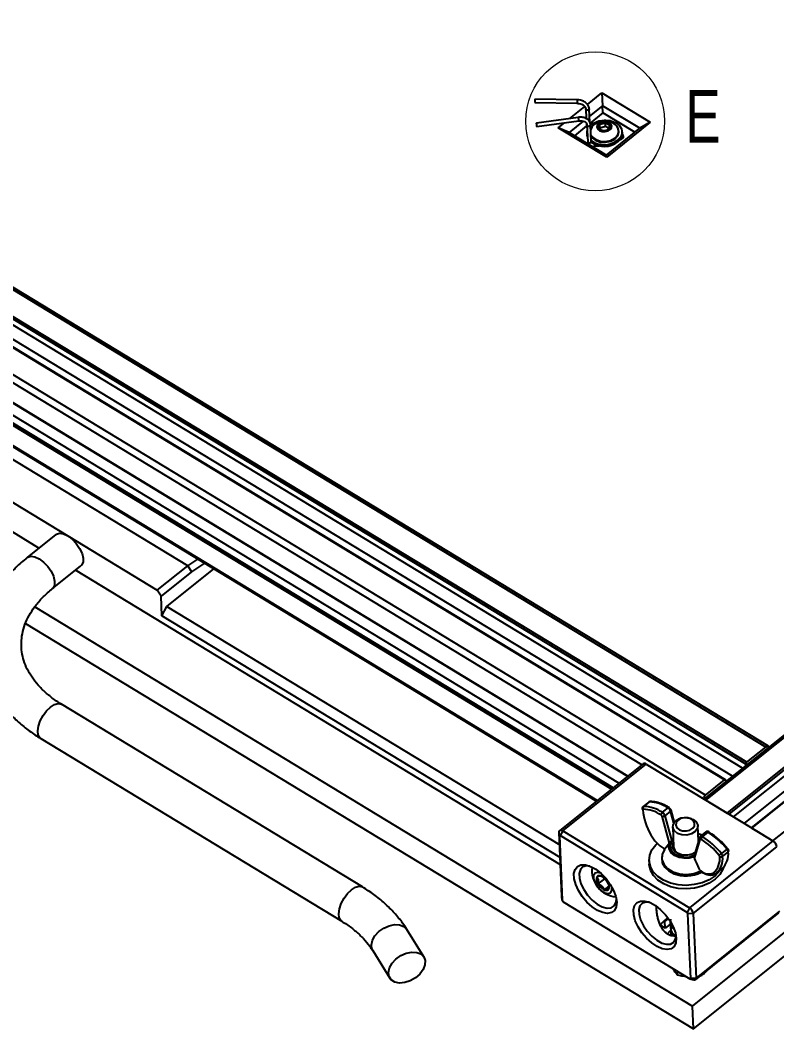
# Model space of a CAD drawing. Header units: millimetres. Extents: x -206 to 279, y 0 to 384.
# Drawn here: x -160.9 to -110.6, y 220 to 287.1 of the extents above; entities that cross this region are included whole.
import ezdxf

# ---------------------------------------------------------------- set-up
doc = ezdxf.new("R2010")
doc.units = ezdxf.units.MM
doc.styles.add('SLDTEXTSTYLE0', font='TXT', dxfattribs={"width": 0.75})

msp = doc.modelspace()

# ---------------------------------------------------------------- linework, layer by layer
at = {"color": 7, "linetype": 'Continuous', "lineweight": 25}
for p, q in [((-111.2862, 238.7596), (-190.833, 287.0681)), ((-111.1031, 238.8064), (-190.6499, 287.1149)), ((-112.6194, 237.6184), (-192.1663, 285.927)), ((-112.5557, 237.7434), (-192.1025, 286.0519)), ((-112.8326, 237.3536), (-192.149, 285.5222)), ((-114.0255, 236.5667), (-193.5724, 284.8752)), ((-113.9706, 236.5807), (-193.5174, 284.8892)), ((-113.505, 236.8153), (-192.122, 284.5591)), ((-115.295, 235.5504), (-194.8418, 283.8589)), ((-123.8252, 281.8174), (-126.641, 281.8664)), ((-123.1447, 281.5118), (-122.1902, 282.2759)), ((-122.1902, 282.2759), (-118.9686, 280.3195)), ((-122.1902, 282.2759), (-122.1373, 281.4257)), ((-126.6451, 281.6332), (-123.8292, 281.5841)), ((-124.3175, 280.5729), (-123.3286, 281.3646)), ((-123.8292, 281.5841), (-123.8291, 281.5842)), ((-123.2582, 281.2081), (-123.2308, 280.564)), ((-123.2579, 281.2045), (-123.2582, 281.2081)), ((-122.9864, 280.3106), (-123.0251, 281.218)), ((-122.1373, 281.4257), (-123.0044, 280.7316)), ((-119.6592, 279.9207), (-122.1373, 281.4257)), ((-122.117, 280.9495), (-122.1373, 281.4257)), ((-123.7539, 280.6498), (-126.537, 280.2701)), ((-122.117, 280.9495), (-122.9658, 280.2701)), ((-119.9887, 279.657), (-122.117, 280.9495)), ((-126.5055, 280.0389), (-123.7224, 280.4186)), ((-125.0854, 279.9582), (-124.6721, 280.289)), ((-121.8638, 278.0018), (-125.0854, 279.9582)), ((-124.3644, 279.6428), (-125.0854, 279.9582)), ((-123.4216, 280.3976), (-124.3644, 279.6428)), ((-123.207, 280.077), (-124.0147, 279.4304)), ((-123.7226, 280.4186), (-123.7224, 280.4186)), ((-123.2176, 280.2535), (-123.2107, 280.0928)), ((-123.1769, 280.1428), (-123.1294, 279.0275)), ((-123.1769, 280.1428), (-123.1767, 280.1405)), ((-122.8963, 279.0374), (-122.9437, 280.1527)), ((-122.856, 279.9915), (-122.9308, 279.8485)), ((-122.3136, 279.9286), (-122.3253, 280.2036)), ((-121.9564, 280.0364), (-122.3136, 279.9286)), ((-121.9564, 280.0364), (-121.9681, 280.3114)), ((-121.713, 279.9077), (-121.9564, 280.0364)), ((-121.8863, 278.1379), (-119.6592, 279.9207)), ((-118.9686, 280.3195), (-121.8638, 278.0018)), ((-118.9686, 280.3195), (-119.6592, 279.9207)), ((-191.0543, 279.6685), (-120.4833, 236.811)), ((-124.3644, 279.6428), (-121.8863, 278.1379)), ((-123.1718, 279.6012), (-123.1673, 279.4941)), ((-121.0571, 279.6912), (-121.0596, 279.7501)), ((-120.8783, 279.3454), (-120.88, 279.3289)), ((-120.8783, 279.3454), (-120.8785, 279.3486)), ((-120.8706, 279.2433), (-120.8722, 279.2827)), ((-120.8361, 279.5933), (-120.8406, 279.7004)), ((-121.0594, 236.3498), (-191.0189, 278.8359)), ((-122.6581, 278.7237), (-122.3748, 278.7623)), ((-121.8863, 278.1379), (-121.8638, 278.0018)), ((-190.9299, 276.6869), (-122.5475, 235.1585)), ((-159.6249, 251.9946), (-194.9411, 273.442)), ((-74.3025, 268.1983), (-115.3983, 235.2997)), ((-113.4333, 234.1063), (-74.1886, 265.523)), ((-112.7188, 233.6724), (-74.1473, 264.5502)), ((-74.1207, 263.9261), (-112.2603, 233.394)), ((-149.7286, 250.8207), (-161.6235, 258.0444)), ((-163.6584, 256.4154), (-157.711, 252.8035)), ((-158.5037, 252.8921), (-160.4045, 251.3705)), ((-157.711, 252.8035), (-151.7635, 249.1917)), ((-149.7286, 250.8207), (-149.0557, 251.2568)), ((-148.6111, 250.9868), (-149.4861, 250.4198)), ((-158.7379, 249.2887), (-156.8372, 250.8104)), ((-124.9369, 230.9287), (-157.1986, 250.5211)), ((-151.7635, 249.1917), (-149.7286, 250.8207)), ((-149.4861, 250.4198), (-151.5056, 248.8031)), ((-151.131, 248.1183), (-148.0064, 250.6196)), ((-149.7286, 250.8207), (-149.4861, 250.4198)), ((-151.5056, 248.8031), (-151.7635, 249.1917)), ((-151.4499, 247.4937), (-151.5056, 248.8031)), ((-159.9009, 248.0862), (-116.1622, 221.5238)), ((-151.4499, 247.4937), (-151.131, 248.1183)), ((-151.131, 248.1183), (-124.9929, 232.2447)), ((-160.5156, 246.9868), (-116.0978, 220.0121)), ((-124.9572, 231.4048), (-151.4499, 247.4937)), ((-138.1066, 229.4482), (-158.1261, 241.6059)), ((-159.5103, 239.3266), (-139.4908, 227.1689)), ((-116.1622, 221.5238), (-93.7863, 239.4365)), ((-112.5557, 237.7434), (-111.2862, 238.7596)), ((-119.433, 237.6517), (-124.9896, 233.2035)), ((-124.7914, 233.1813), (-119.2348, 237.6296)), ((-119.2348, 237.6296), (-113.7706, 234.3112)), ((-116.0978, 220.0121), (-93.722, 237.9247)), ((-112.6156, 237.5273), (-112.6194, 237.6184)), ((-115.295, 235.5504), (-114.0255, 236.5667)), ((-113.9557, 236.5487), (-113.9518, 236.4576)), ((-119.075, 235.0908), (-119.4462, 234.7936)), ((-119.0324, 235.1056), (-119.4036, 234.8084)), ((-115.2699, 235.2217), (-113.8574, 234.3638)), ((-117.7962, 234.713), (-118.1674, 234.4159)), ((-117.6248, 234.4895), (-117.9959, 234.1924)), ((-117.9959, 234.1924), (-117.5313, 232.5023)), ((-117.365, 233.7445), (-117.5895, 234.5612)), ((-117.5886, 234.5573), (-117.5895, 234.5612)), ((-113.7706, 234.3112), (-112.3085, 233.4233)), ((-117.6951, 232.3622), (-118.1874, 234.153)), ((-116.7944, 234.0451), (-116.8356, 234.0372)), ((-116.4899, 234.0519), (-116.5316, 234.0563)), ((-125.0102, 232.8472), (-125.0291, 233.0938)), ((-124.8467, 228.8085), (-125.0291, 233.0938)), ((-125.0102, 232.8472), (-124.8279, 228.5619)), ((-124.7914, 233.1813), (-124.9508, 232.8691)), ((-116.5253, 227.7523), (-124.9508, 232.8691)), ((-124.7914, 233.1813), (-116.3659, 228.0645)), ((-117.4711, 233.4396), (-117.4143, 232.1051)), ((-115.7631, 232.5023), (-115.806, 233.5105)), ((-115.2712, 233.1114), (-115.6424, 232.8143)), ((-115.1336, 233.096), (-115.5048, 232.7989)), ((-112.3085, 233.4233), (-110.8093, 232.5128)), ((-112.2218, 233.3706), (-110.8093, 232.5128)), ((-117.4345, 232.5798), (-117.5313, 232.5023)), ((-110.8093, 232.5128), (-116.3659, 228.0645)), ((-115.6985, 232.7291), (-116.0403, 231.5281)), ((-116.0197, 231.3447), (-115.6578, 232.6168)), ((-115.7732, 232.7399), (-115.7089, 232.6926)), ((-115.6289, 232.8225), (-115.6424, 232.8143)), ((-118.0707, 232.0012), (-118.001, 231.9588)), ((-118.0513, 231.9577), (-118.05, 231.9567)), ((-118.05, 231.9567), (-118.0173, 231.9369)), ((-118.0137, 231.9418), (-118.001, 231.9588)), ((-116.1079, 227.676), (-110.5514, 232.1242)), ((-113.8661, 231.9681), (-114.2373, 231.671)), ((-113.7844, 231.785), (-114.1556, 231.4878)), ((-119.044, 231.1999), (-119.0338, 230.9618)), ((-118.199, 231.4673), (-118.2056, 231.3846)), ((-117.4555, 230.363), (-117.4217, 230.3483)), ((-115.5926, 230.4962), (-115.6623, 230.5385)), ((-115.6623, 230.5385), (-115.6362, 230.4979)), ((-115.6161, 230.4786), (-115.5719, 230.4518)), ((-115.5926, 230.4261), (-115.5601, 230.4437)), ((-114.554, 230.381), (-114.1828, 230.6781)), ((-122.0203, 230.0012), (-122.449, 229.658)), ((-121.7073, 229.5343), (-122.0424, 229.2661)), ((-122.0277, 230.0411), (-122.0203, 230.0012)), ((-122.0203, 230.0012), (-121.8372, 229.8247)), ((-124.8279, 228.5619), (-124.8467, 228.8085)), ((-124.8462, 228.8002), (-124.8467, 228.8085)), ((-124.8462, 228.8002), (-124.8278, 228.5599)), ((-124.7634, 228.4648), (-116.3379, 223.348)), ((-116.3659, 228.0645), (-116.5253, 227.7523)), ((-116.1079, 227.676), (-116.4608, 227.6551)), ((-116.2785, 223.3699), (-116.4608, 227.6551)), ((-116.1079, 227.676), (-115.9256, 223.3907)), ((-115.9651, 223.281), (-110.4085, 227.7292)), ((-110.369, 227.839), (-115.9256, 223.3907)), ((-117.9753, 226.7009), (-118.3004, 226.8983)), ((-117.9956, 227.1771), (-118.0393, 227.2036)), ((-117.9995, 227.239), (-117.9956, 227.1771)), ((-117.765, 227.3616), (-117.9956, 227.1771)), ((-117.9753, 226.7009), (-117.9956, 227.1771)), ((-117.5578, 227.0352), (-117.9753, 226.7009)), ((-134.0247, 224.7932), (-135.1635, 226.6244)), ((-137.428, 225.2161), (-136.2892, 223.385)), ((-117.1819, 223.8606), (-117.1708, 223.5992)), ((-115.6429, 223.5389), (-115.6417, 223.511)), ((-115.1814, 223.8853), (-115.0873, 223.9837)), ((-116.3193, 223.3394), (-116.0888, 223.2688)), ((-115.9256, 223.3907), (-116.2785, 223.3699)), ((-116.0978, 220.0121), (-116.1622, 221.5238))]:
    msp.add_line(p, q, dxfattribs=at)
at = {"color": 8, "linetype": 'Continuous', "lineweight": 25}
for p, q in [((-119.528, 237.5757), (-191.114, 281.0496)), ((-120.467, 236.824), (-191.0553, 279.6921)), ((-121.438, 236.0467), (-190.9956, 278.2888)), ((-121.5542, 235.9536), (-190.9885, 278.1208)), ((-122.4932, 235.2019), (-190.9307, 276.7638)), ((-115.2699, 235.2217), (-74.2951, 268.0234)), ((-113.8574, 234.3638), (-74.2132, 266.1003)), ((-113.7306, 234.2868), (-74.2059, 265.9277)), ((-112.2218, 233.3706), (-74.1185, 263.8736)), ((-110.8093, 232.5128), (-77.8656, 258.8853)), ((-117.4043, 233.6877), (-117.6248, 234.4895)), ((-115.7211, 232.6498), (-115.7712, 232.6929))]:
    msp.add_line(p, q, dxfattribs=at)
at = {"color": 8, "linetype": 'Continuous', "lineweight": 25, "flags": 128}
for points in [[(-123.0251, 281.218), (-123.0252, 281.211), (-123.0365, 281.1799), (-123.0639, 281.1539), (-123.1031, 281.1369), (-123.1481, 281.1314), (-123.1922, 281.1384), (-123.2286, 281.1568), (-123.2517, 281.1837), (-123.2579, 281.2045)], [(-123.7224, 280.4186), (-123.7223, 280.4186), (-123.7194, 280.4283), (-123.7193, 280.4541)], [(-123.1767, 280.1405), (-123.1754, 280.1321), (-123.1594, 280.1026), (-123.1283, 280.08), (-123.0869, 280.0677), (-123.0414, 280.0677)], [(-123.1294, 279.0275), (-123.1279, 279.0168), (-123.1119, 278.9873), (-123.0809, 278.9647), (-123.0394, 278.9524), (-122.994, 278.9523)], [(-122.6581, 278.7237), (-122.6581, 278.7237), (-122.6551, 278.7333), (-122.655, 278.7591)], [(-160.4047, 251.3703), (-160.3714, 251.394), (-160.1631, 251.4555), (-159.9021, 251.417), (-159.6117, 251.2819)], [(-159.6117, 251.2819), (-159.3178, 251.0622), (-159.0463, 250.7773), (-158.8215, 250.4527), (-158.6633, 250.1172), (-158.5858, 249.8005), (-158.5958, 249.5309), (-158.6925, 249.3322), (-158.7363, 249.29)], [(-158.8587, 241.4185), (-158.5943, 241.5864), (-158.3498, 241.6548), (-158.147, 241.6175), (-158.1261, 241.6059)], [(-159.5103, 239.3266), (-159.5694, 239.3725), (-159.6776, 239.5591), (-159.7095, 239.8263), (-159.6622, 240.1503), (-159.5399, 240.5024), (-159.3535, 240.8513), (-159.1195, 241.166), (-158.8587, 241.4185)], [(-116.0449, 231.4584), (-116.3736, 231.371), (-116.7216, 231.3559), (-117.0567, 231.4147), (-117.3481, 231.5418), (-117.5686, 231.7256), (-117.6981, 231.949), (-117.7273, 232.1046)], [(-138.8392, 229.2608), (-138.5749, 229.4287), (-138.3304, 229.4971), (-138.1275, 229.4598), (-138.1068, 229.4483)], [(-139.492, 227.1696), (-139.5499, 227.2148), (-139.6582, 227.4014), (-139.6901, 227.6685), (-139.6428, 227.9926), (-139.5205, 228.3447), (-139.334, 228.6936), (-139.1, 229.0083), (-138.8392, 229.2608)], [(-137.428, 225.2161), (-137.4806, 225.3235), (-137.5199, 225.5978), (-137.4505, 225.9007), (-137.2784, 226.2054), (-137.0191, 226.4847), (-136.6954, 226.7139), (-136.3363, 226.8725)], [(-136.3363, 226.8725), (-135.9735, 226.9465), (-135.6394, 226.9294), (-135.3636, 226.8226), (-135.1707, 226.6356), (-135.1635, 226.6244)]]:
    msp.add_lwpolyline(points, dxfattribs=at)
at = {"color": 7, "linetype": 'Continuous', "lineweight": 25, "flags": 128}
for points in [[(-126.5024, 280.0743), (-126.5052, 280.1123), (-126.5104, 280.1567), (-126.5173, 280.2008), (-126.5248, 280.2378), (-126.5317, 280.2621), (-126.5371, 280.2701), (-126.54, 280.2604), (-126.5401, 280.2346), (-126.5373, 280.1966), (-126.5321, 280.1522), (-126.5252, 280.1082), (-126.5177, 280.0712), (-126.5108, 280.0468), (-126.5054, 280.0389), (-126.5025, 280.0486), (-126.5024, 280.0743)], [(-122.9422, 280.1173), (-122.7334, 280.2731), (-122.398, 280.4111), (-122.0202, 280.4667), (-121.6408, 280.4339), (-121.301, 280.3162), (-121.0377, 280.1264), (-120.8793, 279.8851), (-120.843, 279.6184), (-120.9328, 279.3553), (-121.1389, 279.1241), (-121.1389, 279.1241)], [(-122.5958, 279.1746), (-122.2866, 279.0682), (-121.9398, 279.0484), (-121.6024, 279.1179), (-121.3198, 279.2674), (-121.1302, 279.4766), (-121.0594, 279.7173), (-121.1167, 279.9569), (-121.1885, 280.0624)], [(-122.3319, 279.762), (-122.1581, 279.7039), (-121.9637, 279.6976), (-121.7783, 279.7439), (-121.6301, 279.8359), (-121.5418, 279.9595), (-121.5267, 280.0959), (-121.5871, 280.2243), (-121.7139, 280.3253), (-121.8878, 280.3833), (-122.0822, 280.3897), (-122.2676, 280.3434), (-122.4157, 280.2514), (-122.5041, 280.1278), (-122.5192, 279.9914), (-122.4587, 279.8629), (-122.3319, 279.762)], [(-123.1432, 279.3522), (-123.1626, 279.4414), (-123.1673, 279.4941)], [(-123.1478, 279.4593), (-123.1671, 279.5485), (-123.1599, 279.7447)], [(-122.9157, 279.4931), (-122.8258, 279.3534), (-122.5958, 279.1746)], [(-122.9132, 279.4342), (-122.8233, 279.2944), (-122.5933, 279.1157)], [(-122.5933, 279.1157), (-122.2841, 279.0093), (-121.9373, 278.9895), (-121.5998, 279.059), (-121.3173, 279.2084), (-121.1277, 279.4176), (-121.0569, 279.6583), (-121.0571, 279.6912)], [(-120.9658, 279.1914), (-120.8856, 279.2091), (-120.8076, 279.2517), (-120.7578, 279.3115), (-120.7439, 279.3793), (-120.768, 279.4449), (-120.8264, 279.4983), (-120.8391, 279.5055)], [(-120.878, 279.212), (-120.8772, 279.2136), (-120.8706, 279.2433)], [(-158.5037, 252.8921), (-158.4707, 252.9156), (-158.2623, 252.9772), (-158.0013, 252.9387), (-157.711, 252.8035)], [(-157.711, 252.8035), (-157.417, 252.5838), (-157.1455, 252.299), (-156.9207, 251.9743), (-156.7625, 251.6388), (-156.685, 251.3221), (-156.695, 251.0525), (-156.7917, 250.8538), (-156.8372, 250.8104)], [(-111.2862, 238.7596), (-111.2426, 238.7898), (-111.2002, 238.8097), (-111.1608, 238.8185), (-111.1258, 238.8159), (-111.0965, 238.802), (-111.0742, 238.7773), (-111.0681, 238.7661)], [(-114.0255, 236.5667), (-114.0124, 236.5757), (-113.9997, 236.5817), (-113.9879, 236.5843), (-113.9774, 236.5836), (-113.9686, 236.5794), (-113.9619, 236.572), (-113.9576, 236.5616), (-113.9557, 236.5487)], [(-119.075, 235.0908), (-119.0753, 235.0905), (-119.0773, 235.0888)], [(-119.452, 234.7883), (-119.4465, 234.7933), (-119.4462, 234.7936)], [(-116.4899, 234.0519), (-116.4144, 234.0414), (-116.1245, 233.945), (-115.9128, 233.777), (-115.8116, 233.563), (-115.8363, 233.3356), (-115.9831, 233.1295), (-116.2297, 232.976), (-116.5386, 232.8984), (-116.8626, 232.9087), (-117.1526, 233.0052), (-117.3643, 233.1732), (-117.4655, 233.3871), (-117.4408, 233.6145), (-117.4408, 233.6145)], [(-117.2543, 233.7239), (-117.2731, 233.5511), (-117.1962, 233.3885), (-117.0353, 233.2608), (-116.8149, 233.1875), (-116.5687, 233.1797), (-116.3339, 233.2386), (-116.1465, 233.3553), (-116.0349, 233.5119), (-116.0161, 233.6847), (-116.0931, 233.8473), (-116.2539, 233.975), (-116.4743, 234.0483), (-116.7206, 234.0561), (-116.9553, 233.9972), (-117.1427, 233.8805), (-117.2543, 233.7239)], [(-125.0291, 233.0938), (-125.0263, 233.1373), (-125.0141, 233.1734), (-124.9929, 233.2007), (-124.9637, 233.218), (-124.9274, 233.2248), (-124.8855, 233.2208), (-124.8395, 233.2061), (-124.7914, 233.1813)], [(-124.9508, 232.8691), (-124.9629, 232.8753), (-124.9743, 232.8789), (-124.9848, 232.8799), (-124.9939, 232.8782), (-125.0012, 232.8739), (-125.0065, 232.8671), (-125.0095, 232.8581), (-125.0102, 232.8472)], [(-115.7837, 232.9883), (-115.7174, 232.9742), (-115.51, 232.9202)], [(-115.2712, 233.1114), (-115.257, 233.12), (-115.2563, 233.1203)], [(-114.3069, 230.5788), (-114.354, 230.5144), (-114.6631, 230.1975), (-115.0602, 229.9324), (-115.5268, 229.7315), (-116.0411, 229.6043), (-116.579, 229.5566), (-117.1153, 229.5908), (-117.6251, 229.7052), (-118.0844, 229.8944), (-118.4718, 230.1497), (-118.7691, 230.459), (-118.9625, 230.8079), (-119.043, 231.1802), (-119.0067, 231.5583), (-118.8553, 231.9246), (-118.596, 232.2621), (-118.5043, 232.3503)], [(-117.7273, 232.1046), (-117.7245, 232.1914), (-117.6454, 232.4304)], [(-117.5488, 232.4905), (-117.6453, 232.2586), (-117.6332, 232.0194), (-117.5137, 231.7975), (-117.2989, 231.6156), (-117.011, 231.4923), (-116.6794, 231.4402), (-116.338, 231.4646), (-116.0217, 231.5631)], [(-115.9819, 231.7332), (-116.1771, 231.6353), (-116.4944, 231.5635), (-116.8238, 231.5761), (-117.1208, 231.6713), (-117.3452, 231.8363), (-117.4668, 232.0488), (-117.4692, 232.2802), (-117.4265, 232.3902)], [(-115.7012, 232.7159), (-115.7003, 232.7215), (-115.6985, 232.7291)], [(-115.6578, 232.6168), (-115.6544, 232.6246), (-115.6493, 232.6308), (-115.6427, 232.635), (-115.6347, 232.6372), (-115.6255, 232.6373), (-115.6153, 232.6353), (-115.6045, 232.6313), (-115.5933, 232.6254)], [(-118.0137, 231.9418), (-118.1724, 231.6195), (-118.1925, 231.2818), (-118.0723, 230.9574), (-117.8221, 230.6742), (-117.4633, 230.4563), (-117.0266, 230.3224), (-116.5493, 230.2839), (-116.0722, 230.3441), (-115.6362, 230.4979)], [(-116.3846, 231.5783), (-116.2224, 231.6223), (-115.9762, 231.7533)], [(-121.2019, 228.4471), (-121.2322, 228.1339), (-121.3501, 227.8947), (-121.5482, 227.7446), (-121.8141, 227.693), (-122.1311, 227.7432), (-122.4792, 227.892), (-122.8366, 228.13), (-123.1808, 228.4423), (-123.4902, 228.8093), (-123.7454, 229.2079), (-123.9302, 229.6131), (-124.0332, 229.9994), (-124.0478, 230.3426), (-123.9731, 230.621), (-123.8138, 230.8172), (-123.58, 230.9188), (-123.2862, 230.9195), (-122.9511, 230.8193), (-122.5955, 230.6243), (-122.2419, 230.347), (-121.9125, 230.0046), (-121.628, 229.6188), (-121.4062, 229.2137), (-121.2612, 228.8148), (-121.2019, 228.4471)], [(-122.9922, 230.8363), (-123.2157, 230.8526), (-123.4529, 230.7811), (-123.6164, 230.6106), (-123.6942, 230.3537), (-123.6804, 230.0296), (-123.5761, 229.6621), (-123.389, 229.2787), (-123.1329, 228.9077), (-122.827, 228.5766), (-122.4938, 228.31), (-122.1581, 228.1277), (-121.8448, 228.0431), (-121.5771, 228.0627), (-121.3748, 228.1848), (-121.253, 228.4005), (-121.22, 228.6225)], [(-114.0901, 230.7636), (-114.1373, 230.6303), (-114.3439, 230.2764), (-114.6529, 229.9594), (-115.0501, 229.6943), (-115.5167, 229.4935), (-116.0309, 229.3662), (-116.5688, 229.3186), (-117.1052, 229.3527), (-117.615, 229.4671), (-118.0743, 229.6563), (-118.4617, 229.9116), (-118.759, 230.2209), (-118.9524, 230.5698), (-119.0328, 230.9421), (-119.0338, 230.9618)], [(-118.2056, 231.3846), (-118.2062, 231.3767), (-118.1667, 231.0624), (-118.0072, 230.7698), (-117.7395, 230.5207), (-117.3835, 230.3335), (-116.9655, 230.2221), (-116.5166, 230.1948), (-116.07, 230.2535), (-115.6589, 230.3941), (-115.5601, 230.4437)], [(-122.2656, 230.3683), (-122.4697, 230.4176), (-122.6409, 230.3685), (-122.7337, 230.2197), (-122.734, 229.9939)], [(-122.2091, 230.1612), (-122.2634, 230.1827), (-122.3153, 230.1962), (-122.364, 230.2014), (-122.4086, 230.1983), (-122.4484, 230.1869), (-122.4827, 230.1674), (-122.5108, 230.1401), (-122.5324, 230.1055)], [(-122.734, 229.9939), (-122.6417, 229.7253), (-122.4708, 229.455), (-122.2474, 229.2241), (-122.0054, 229.0677), (-121.7818, 229.0096), (-121.6106, 229.0587), (-121.5177, 229.2075), (-121.5175, 229.4334), (-121.5176, 229.4338)], [(-122.0424, 229.2661), (-121.9881, 229.2446), (-121.9362, 229.2311), (-121.8875, 229.2259), (-121.8428, 229.229), (-121.8031, 229.2404), (-121.7688, 229.2599), (-121.7407, 229.2872), (-121.7191, 229.3217)], [(-117.237, 226.0392), (-117.2673, 225.726), (-117.3852, 225.4868), (-117.5833, 225.3367), (-117.8492, 225.2851), (-118.1662, 225.3353), (-118.5143, 225.4841), (-118.8717, 225.7221), (-119.2159, 226.0344), (-119.5253, 226.4014), (-119.7804, 226.8), (-119.9653, 227.2052), (-120.0682, 227.5915), (-120.0828, 227.9347), (-120.0082, 228.2131), (-119.8489, 228.4093), (-119.615, 228.5109), (-119.3213, 228.5116), (-118.9861, 228.4114), (-118.6305, 228.2164), (-118.277, 227.9391), (-117.9476, 227.5967), (-117.663, 227.2109), (-117.4413, 226.8058), (-117.2962, 226.4069), (-117.237, 226.0392)], [(-119.0272, 228.4284), (-119.2508, 228.4447), (-119.488, 228.3732), (-119.6515, 228.2027), (-119.7293, 227.9458), (-119.7155, 227.6217), (-119.6111, 227.2542), (-119.424, 226.8708), (-119.168, 226.4998), (-118.862, 226.1687), (-118.5289, 225.9021), (-118.1932, 225.7198), (-117.8798, 225.6352), (-117.6121, 225.6548), (-117.4099, 225.7769), (-117.2881, 225.9926), (-117.2557, 226.1936)], [(-117.8218, 226.3331), (-117.6524, 226.5347), (-117.5734, 226.6053)], [(-135.1975, 225.0414), (-134.8348, 225.1154), (-134.5007, 225.0982), (-134.2249, 224.9914), (-134.0319, 224.8044), (-133.9389, 224.5539), (-133.9541, 224.262), (-134.0762, 223.9548), (-134.2944, 223.6595), (-134.5892, 223.4024), (-134.9344, 223.2063), (-135.2994, 223.0886), (-135.6518, 223.0599), (-135.9602, 223.1226), (-136.1972, 223.2711), (-136.3418, 223.4924), (-136.3812, 223.7667), (-136.3117, 224.0696), (-136.1397, 224.3742), (-135.8803, 224.6536), (-135.5567, 224.8827), (-135.1975, 225.0414)], [(-116.3379, 223.348), (-116.3258, 223.3418), (-116.3144, 223.3381), (-116.3039, 223.3371), (-116.2948, 223.3388), (-116.2875, 223.3432), (-116.2822, 223.35), (-116.2792, 223.359), (-116.2785, 223.3699)], [(-115.9256, 223.3907), (-115.9284, 223.3472), (-115.9406, 223.3111), (-115.9617, 223.2838), (-115.991, 223.2665), (-116.0273, 223.2597), (-116.0692, 223.2637), (-116.0888, 223.2688)]]:
    msp.add_lwpolyline(points, dxfattribs=at)
at = {"color": 7, "linetype": 'Continuous', "lineweight": 18}
msp.add_circle((-122.6324, 280.3856), 4.6183, dxfattribs=at)
at = {"color": 7, "linetype": 'Continuous', "lineweight": 25}
for centre, radius, start, end in [((-126.0032, 281.7387), 0.6505, 168.6706, 189.334711), ((-121.9946, 279.3783), 1.0573, 40.319595, 144.553894), ((-122.1958, 280.0376), 0.2105, 127.958478, 208.90031), ((-122.0714, 280.1538), 0.3779, 215.221273, 269.032275), ((-122.0179, 279.8307), 0.4832, 84.084592, 129.503541), ((-122.028, 280.2566), 0.4832, 264.084592, 309.503541), ((-121.9745, 279.9335), 0.3779, 35.221273, 89.032275), ((-121.8501, 280.0497), 0.2105, 307.958478, 28.90031), ((-121.5283, 279.5862), 0.6923, 304.687488, 0.585057), ((-122.0307, 280.286), 1.4647, 233.635805, 307.508947), ((-122.0277, 280.1869), 1.472, 235.319641, 307.363448), ((-119.3496, 237.4954), 0.1766, 49.434275, 119.015798), ((-112.4474, 237.6093), 0.1723, 128.933722, 176.971528), ((-114.8987, 235.0783), 0.6164, 130.00959, 155.266299), ((-119.0834, 232.8021), 2.3041, 56.035029, 88.730314), ((-119.4247, 234.656), 0.0847, 185.513395, 243.033048), ((-119.4332, 234.5864), 0.0305, 93.529214, 191.308816), ((-115.5836, 234.9071), 3.8932, 184.813067, 210.612546), ((-119.2959, 234.6923), 0.1584, 132.834368, 208.459009), ((-119.4838, 232.4196), 2.1978, 56.035029, 88.730314), ((-119.4546, 232.5049), 2.3041, 56.035029, 88.730314), ((-118.017, 234.2297), 0.2393, 128.93373, 176.971516), ((-118.343, 234.1046), 0.163, 17.27397, 57.711369), ((-118.1314, 234.3661), 0.2203, 255.293369, 307.960402), ((-118.3851, 234.0714), 0.4075, 17.27397, 57.711369), ((-118.0139, 234.3685), 0.4075, 17.27397, 57.711369), ((-116.7312, 233.2432), 0.8009, 97.496443, 152.378592), ((-116.6972, 234.1512), 2.5513, 208.736859, 237.42766), ((-117.8511, 228.7662), 5.1119, 38.781976, 57.887035), ((-115.0847, 233.0753), 0.0483, 354.958128, 61.255795), ((-117.6287, 228.941), 4.8762, 38.781976, 57.887035), ((-115.3544, 232.6127), 0.2393, 128.93373, 176.971516), ((-118.1855, 228.4953), 4.8762, 38.781976, 57.887035), ((-118.2222, 228.469), 5.1119, 38.781976, 57.887035), ((-111.0924, 232.045), 0.5468, 8.332877, 58.822045), ((-118.0209, 231.9973), 0.05, 175.624198, 234.349238), ((-116.7446, 232.2483), 0.6849, 192.075139, 271.19089), ((-110.6287, 227.1527), 5.7824, 128.613549, 130.503322), ((-114.4845, 231.4609), 0.1338, 6.594768, 41.486863), ((-114.4878, 231.4494), 0.3344, 6.594768, 41.486863), ((-115.0627, 231.6199), 1.2888, 313.052501, 7.358138), ((-114.1166, 231.7466), 0.3344, 6.594768, 41.486863), ((-113.8333, 231.8537), 0.0844, 305.431007, 0.623053), ((-115.5628, 231.3162), 1.2217, 310.838822, 7.528389), ((-115.419, 231.3209), 1.2743, 310.838822, 7.528389), ((-114.2626, 231.6344), 0.1815, 240.629731, 306.130919), ((-121.0883, 230.5441), 1.7622, 172.773175, 264.583754), ((-116.5901, 232.337), 2.1556, 247.307852, 297.565637), ((-115.0964, 231.0947), 0.7775, 230.335086, 295.316211), ((-114.6573, 230.4631), 0.1283, 213.743249, 303.956929), ((-122.026, 229.9683), 0.5246, 164.837121, 216.263265), ((-121.5907, 230.1417), 0.9853, 209.402898, 242.710716), ((-122.6608, 229.2855), 0.9853, 29.402898, 62.710716), ((-122.2255, 229.4589), 0.5246, 344.837121, 36.263265), ((-124.6926, 228.5817), 0.1367, 188.332877, 238.822045), ((-116.5961, 227.6353), 0.1367, 8.332877, 58.822045), ((-116.6489, 227.5967), 0.5468, 8.332877, 58.822045), ((-116.8331, 225.9066), 1.771, 122.718153, 145.946044)]:
    msp.add_arc(centre, radius, start, end, dxfattribs=at)
at = {"color": 8, "linetype": 'Continuous', "lineweight": 25}
for centre, radius, start, end in [((-123.1874, 281.6896), 0.6505, 168.6706, 189.334711), ((-124.2679, 280.4579), 0.5486, 359.597298, 20.470848), ((-123.1361, 280.1012), 0.0751, 186.468381, 241.209368), ((-123.0399, 280.1645), 0.0969, 269.088932, 353.051829), ((-120.9685, 279.2961), 0.0971, 274.932597, 352.174945), ((-122.9924, 279.0492), 0.0969, 269.093387, 353.017226), ((-123.6836, 278.7009), 1.0303, 3.241466, 8.785505), ((-119.0314, 235.0339), 0.0716, 90.799063, 127.499896), ((-118.9722, 235.0325), 0.0946, 92.880772, 129.482077), ((-119.4026, 234.7368), 0.0716, 90.799063, 127.499896), ((-117.7424, 234.6648), 0.0723, 75.216637, 138.118259), ((-117.6621, 234.553), 0.0737, 300.491241, 3.317367), ((-115.2203, 232.9797), 0.1451, 53.284296, 104.332694), ((-115.0798, 233.0477), 0.0723, 75.351861, 138.094498), ((-115.5889, 232.7061), 0.1128, 174.997412, 232.37614), ((-115.5892, 232.6932), 0.1353, 51.375098, 107.085017), ((-113.2926, 231.2798), 0.896, 125.567054, 129.803201), ((-115.5428, 230.4924), 0.05, 175.622616, 234.364637)]:
    msp.add_arc(centre, radius, start, end, dxfattribs=at)
at = {"color": 7, "linetype": 'Continuous', "lineweight": 25}
msp.add_ellipse((-117.6382, 232.5672), major_axis=(0.1416, -0.0006), ratio=0.6969228, start_param=5.3992169, end_param=5.5714047, dxfattribs=at)
for points, knots in [([(-123.8292, 281.5841), (-123.7895, 281.5817), (-123.6826, 281.5752), (-123.5159, 281.5237), (-123.3649, 281.4269), (-123.2755, 281.3127), (-123.2637, 281.2414), (-123.2582, 281.2081)], [0, 0, 0, 0, 0.1326613, 0.3566958, 0.5816616, 0.8043452, 1, 1, 1, 1]), ([(-123.0251, 281.218), (-123.0306, 281.2613), (-123.0451, 281.3749), (-123.1501, 281.5474), (-123.3459, 281.7038), (-123.586, 281.7987), (-123.753, 281.8118), (-123.8252, 281.8174)], [0, 0, 0, 0, 0.1345365, 0.3526028, 0.5822287, 0.8196142, 1, 1, 1, 1]), ([(-122.9437, 280.1527), (-122.9493, 280.196), (-122.9637, 280.3082), (-123.0685, 280.4698), (-123.2605, 280.6007), (-123.5011, 280.6669), (-123.6737, 280.6552), (-123.7539, 280.6498)], [0, 0, 0, 0, 0.1340229, 0.348224, 0.5683911, 0.7991932, 1, 1, 1, 1]), ([(-123.7224, 280.4186), (-123.6832, 280.4222), (-123.5783, 280.4319), (-123.417, 280.4059), (-123.2738, 280.3338), (-123.1933, 280.2415), (-123.182, 280.1739), (-123.1769, 280.1428)], [0, 0, 0, 0, 0.1331163, 0.3567663, 0.5806993, 0.8070403, 1, 1, 1, 1]), ([(-123.2107, 280.0928), (-123.2074, 280.0545), (-123.2033, 280.007), (-123.1746, 279.9686), (-123.1691, 279.9613)], [0, 0, 0, 0, 0.80826086, 1, 1, 1, 1]), ([(-122.3253, 280.2036), (-122.3325, 280.1489), (-122.3447, 280.0555), (-122.3648, 279.9725), (-122.3754, 279.9471), (-122.3801, 279.9358)], [0, 0, 0, 0, 0.4391052, 0.7513579, 1, 1, 1, 1]), ([(-122.3801, 279.9358), (-122.365, 279.9217), (-122.3173, 279.8769), (-122.2304, 279.8143), (-122.142, 279.7829), (-122.0947, 279.7778), (-122.0778, 279.7759)], [0, 0, 0, 0, 0.1560255, 0.4937074, 0.8190578, 1, 1, 1, 1]), ([(-121.9681, 280.3114), (-122.0186, 280.2796), (-122.1049, 280.2253), (-122.2326, 280.1993), (-122.2968, 280.2023), (-122.3253, 280.2036)], [0, 0, 0, 0, 0.4391052, 0.7513579, 1, 1, 1, 1]), ([(-121.6658, 280.1514), (-121.6827, 280.1533), (-121.73, 280.1584), (-121.8184, 280.1898), (-121.9053, 280.2524), (-121.953, 280.2972), (-121.9681, 280.3114)], [0, 0, 0, 0, 0.1809422, 0.5062926, 0.8439745, 1, 1, 1, 1]), ([(-121.9416, 279.7854), (-121.9345, 279.7857), (-121.8901, 279.7876), (-121.8103, 279.8259), (-121.7481, 279.866), (-121.7206, 279.8837)], [0, 0, 0, 0, 0.0967185, 0.5995795, 1, 1, 1, 1]), ([(-121.7206, 279.8837), (-121.712, 279.9057), (-121.6974, 279.9434), (-121.6784, 280.0512), (-121.6696, 280.1206), (-121.6658, 280.1514)], [0, 0, 0, 0, 0.4391052, 0.7513579, 1, 1, 1, 1]), ([(-120.8722, 279.2827), (-120.8744, 279.3109), (-120.8767, 279.3413), (-120.8943, 279.3649), (-120.8956, 279.3666)], [0, 0, 0, 0, 0.9270526, 1, 1, 1, 1]), ([(-120.8328, 279.2385), (-120.8379, 279.2583), (-120.8471, 279.294), (-120.8732, 279.3211), (-120.8848, 279.3332)], [0, 0, 0, 0, 0.5551449, 1, 1, 1, 1]), ([(-123.1294, 279.0275), (-123.1242, 278.9895), (-123.1146, 278.9191), (-123.0667, 278.8658), (-123.0447, 278.8414)], [0, 0, 0, 0, 0.5411907, 1, 1, 1, 1]), ([(-122.8816, 279.0052), (-122.8846, 279.0083), (-122.8958, 279.02), (-122.8961, 279.0301), (-122.8963, 279.0374)], [0, 0, 0, 0, 0.2673887, 1, 1, 1, 1]), ([(-122.8859, 278.745), (-122.847, 278.7337), (-122.7744, 278.7127), (-122.695, 278.7202), (-122.6581, 278.7237)], [0, 0, 0, 0, 0.5364446, 1, 1, 1, 1]), ([(-160.4045, 251.3705), (-160.5403, 251.2583), (-160.925, 250.9403), (-161.4959, 250.3743), (-162.0834, 249.6628), (-162.5732, 248.9112), (-162.9609, 248.1295), (-163.2426, 247.3266), (-163.4165, 246.5119), (-163.4826, 245.6941), (-163.442, 244.8813), (-163.2964, 244.0811), (-163.0483, 243.3), (-162.7003, 242.5442), (-162.255, 241.8194), (-161.7153, 241.1314), (-161.0854, 240.4863), (-160.3807, 239.8995), (-159.8366, 239.5262), (-159.5413, 239.3456), (-159.5103, 239.3266)], [0, 0, 0, 0, 0.0338491, 0.0958762, 0.157755, 0.2192336, 0.2801711, 0.3404753, 0.4001361, 0.4592412, 0.5179664, 0.5765393, 0.635134, 0.6939877, 0.7532853, 0.8131336, 0.8735526, 0.9344866, 0.9931169, 1, 1, 1, 1]), ([(-158.1261, 241.6059), (-158.2387, 241.6767), (-158.572, 241.8861), (-159.069, 242.2662), (-159.5835, 242.7527), (-160.0105, 243.2682), (-160.3492, 243.8068), (-160.5979, 244.3651), (-160.7547, 244.9419), (-160.8155, 245.5364), (-160.7747, 246.1441), (-160.6289, 246.7556), (-160.3797, 247.3581), (-160.0333, 247.9415), (-159.594, 248.4985), (-159.1514, 248.9462), (-158.8448, 249.2002), (-158.7379, 249.2887)], [0, 0, 0, 0, 0.0347451, 0.1027944, 0.1709385, 0.2394863, 0.3088014, 0.3793587, 0.4516577, 0.525952, 0.6017686, 0.6773405, 0.7512032, 0.8231239, 0.8935124, 0.9628956, 1, 1, 1, 1]), ([(-118.9641, 235.1266), (-118.9746, 235.1265), (-118.9957, 235.1263), (-119.0263, 235.1184), (-119.0541, 235.1062), (-119.0697, 235.094), (-119.077, 235.0884)], [0, 0, 0, 0, 0.2513218, 0.5089198, 0.7708787, 1, 1, 1, 1]), ([(-117.7199, 234.7325), (-117.794, 234.7754), (-118.0098, 234.9004), (-118.3632, 235.0457), (-118.7093, 235.1258), (-118.9051, 235.1267), (-118.977, 235.127)], [0, 0, 0, 0, 0.1681904, 0.4896341, 0.8127631, 1, 1, 1, 1]), ([(-119.4516, 234.7888), (-119.4608, 234.7793), (-119.4792, 234.7606), (-119.4975, 234.7251), (-119.5086, 234.687), (-119.5089, 234.6607), (-119.509, 234.6478)], [0, 0, 0, 0, 0.2580775, 0.5127922, 0.7610017, 1, 1, 1, 1]), ([(-117.5886, 234.5573), (-117.5944, 234.5741), (-117.606, 234.6075), (-117.6391, 234.6582), (-117.6795, 234.7036), (-117.7091, 234.7243), (-117.7239, 234.7346)], [0, 0, 0, 0, 0.2508723, 0.5011645, 0.7508744, 1, 1, 1, 1]), ([(-115.0613, 233.1176), (-115.0763, 233.1246), (-115.1071, 233.1389), (-115.1589, 233.1463), (-115.2112, 233.1422), (-115.2413, 233.1276), (-115.2565, 233.1202)], [0, 0, 0, 0, 0.2331042, 0.480314, 0.7375549, 1, 1, 1, 1]), ([(-117.6951, 232.3622), (-117.6988, 232.3574), (-117.8023, 232.2246), (-117.9034, 232.0893), (-118.001, 231.9588)], [0, 0, 0, 0, 0.03571661, 1, 1, 1, 1]), ([(-117.6951, 232.3622), (-117.6891, 232.37), (-117.6748, 232.3886), (-117.6562, 232.4151), (-117.6454, 232.4304)], [0, 0, 0, 0, 0.4193733, 1, 1, 1, 1]), ([(-117.5488, 232.4905), (-117.5548, 232.4873), (-117.5705, 232.479), (-117.5973, 232.467), (-117.6248, 232.4516), (-117.6392, 232.439), (-117.6447, 232.4315), (-117.6454, 232.4304)], [0, 0, 0, 0, 0.1808901, 0.476456, 0.7185904, 0.9614754, 1, 1, 1, 1]), ([(-115.6276, 232.8231), (-115.6369, 232.8165), (-115.6552, 232.8036), (-115.6766, 232.7776), (-115.6929, 232.7484), (-115.6985, 232.7266), (-115.7012, 232.7158)], [0, 0, 0, 0, 0.255943, 0.5094457, 0.758173, 1, 1, 1, 1]), ([(-116.0449, 231.4584), (-116.0451, 231.4676), (-116.0457, 231.486), (-116.0448, 231.5105), (-116.0411, 231.5231), (-116.0396, 231.5279)], [0, 0, 0, 0, 0.37983929, 0.76041443, 1, 1, 1, 1]), ([(-113.749, 231.8546), (-113.7503, 231.8673), (-113.753, 231.8924), (-113.7673, 231.9331), (-113.7874, 231.9729), (-113.805, 231.9968), (-113.8137, 232.0086)], [0, 0, 0, 0, 0.2574895, 0.5100949, 0.7576511, 1, 1, 1, 1]), ([(-116.0449, 231.4584), (-116.041, 231.4234), (-116.0366, 231.3837), (-116.0215, 231.3488), (-116.0197, 231.3447)], [0, 0, 0, 0, 0.8844339, 1, 1, 1, 1]), ([(-115.6623, 230.5385), (-115.7764, 230.7976), (-115.8948, 231.0662), (-116.0154, 231.3351), (-116.0197, 231.3447)], [0, 0, 0, 0, 0.9642834, 1, 1, 1, 1]), ([(-122.2428, 230.1672), (-122.2582, 230.1732), (-122.2912, 230.1858), (-122.4056, 230.1551), (-122.4934, 230.1207), (-122.5324, 230.1055)], [0, 0, 0, 0, 0.3295846, 0.7028127, 1, 1, 1, 1]), ([(-115.6153, 230.48), (-115.6181, 230.4811), (-115.627, 230.4846), (-115.6325, 230.4925), (-115.6362, 230.4979)], [0, 0, 0, 0, 0.3174084, 1, 1, 1, 1]), ([(-115.5719, 230.4518), (-115.518, 230.4212), (-115.3603, 230.3317), (-115.1018, 230.2477), (-114.8149, 230.2336), (-114.6625, 230.3149), (-114.5892, 230.354)], [0, 0, 0, 0, 0.1493887, 0.4373179, 0.7291167, 1, 1, 1, 1]), ([(-122.5324, 230.1055), (-122.5194, 230.0907), (-122.4784, 230.0438), (-122.4308, 229.9354), (-122.4283, 229.7859), (-122.4436, 229.6917), (-122.449, 229.658)], [0, 0, 0, 0, 0.1560255, 0.4937074, 0.8190578, 1, 1, 1, 1]), ([(-122.449, 229.658), (-122.3679, 229.6202), (-122.2292, 229.5556), (-122.1018, 229.4021), (-122.0606, 229.3079), (-122.0424, 229.2661)], [0, 0, 0, 0, 0.4391165, 0.7513669, 1, 1, 1, 1]), ([(-121.7191, 229.3217), (-121.7131, 229.3557), (-121.6998, 229.4307), (-121.7051, 229.4977), (-121.7081, 229.5342)], [0, 0, 0, 0, 0.4540732, 1, 1, 1, 1]), ([(-135.1635, 226.6244), (-135.2533, 226.7624), (-135.5001, 227.1418), (-135.9787, 227.7293), (-136.6207, 228.3685), (-137.3279, 228.9483), (-137.8522, 229.2848), (-138.1066, 229.4482)], [0, 0, 0, 0, 0.12563631, 0.34547454, 0.5666467, 0.7896656, 1, 1, 1, 1]), ([(-122.0424, 229.2661), (-121.9732, 229.2924), (-121.8549, 229.3373), (-121.7572, 229.3432), (-121.7308, 229.3283), (-121.7191, 229.3217)], [0, 0, 0, 0, 0.4391165, 0.7513669, 1, 1, 1, 1]), ([(-118.5818, 228.2003), (-118.5801, 228.1559), (-118.5751, 228.024), (-118.556, 227.7916), (-118.5162, 227.5125), (-118.4522, 227.2387), (-118.3597, 226.9773), (-118.2432, 226.7521), (-118.1047, 226.5632), (-117.9526, 226.415), (-117.7791, 226.3016), (-117.564, 226.2094), (-117.4016, 226.2062), (-117.3062, 226.2044)], [0, 0, 0, 0, 0.0496457, 0.1474949, 0.2471177, 0.3487466, 0.4461757, 0.5461806, 0.6282055, 0.7125129, 0.7945993, 0.8793328, 1, 1, 1, 1]), ([(-139.4908, 227.1689), (-139.3782, 227.0981), (-139.0449, 226.8887), (-138.5476, 226.5086), (-138.0342, 226.0219), (-137.6696, 225.586), (-137.4912, 225.3129), (-137.428, 225.2161)], [0, 0, 0, 0, 0.1253637, 0.3708923, 0.6167628, 0.8640901, 1, 1, 1, 1]), ([(-117.6135, 227.3144), (-117.6252, 227.2608), (-117.6598, 227.101), (-117.597, 226.8505), (-117.4556, 226.7072), (-117.3945, 226.6453)], [0, 0, 0, 0, 0.2228137, 0.6643529, 1, 1, 1, 1]), ([(-117.5879, 226.9486), (-117.601, 226.9065), (-117.6328, 226.8049), (-117.6154, 226.6014), (-117.5184, 226.3581), (-117.3499, 226.232), (-117.2684, 226.171)], [0, 0, 0, 0, 0.14655159, 0.35410497, 0.68770462, 1, 1, 1, 1]), ([(-117.5736, 226.5542), (-117.5814, 226.5339), (-117.6126, 226.453), (-117.6152, 226.3396), (-117.5919, 226.2547), (-117.5854, 226.2312)], [0, 0, 0, 0, 0.1948432, 0.7766752, 1, 1, 1, 1]), ([(-117.475, 224.0176), (-117.4133, 223.9244), (-117.3101, 223.7685), (-117.2107, 223.6477), (-117.1708, 223.5992)], [0, 0, 0, 0, 0.5983279, 1, 1, 1, 1]), ([(-117.1708, 223.5992), (-117.0448, 223.5718), (-116.8559, 223.5306), (-116.6639, 223.513), (-116.6, 223.5072)], [0, 0, 0, 0, 0.6669403, 1, 1, 1, 1]), ([(-115.6417, 223.511), (-115.5659, 223.5643), (-115.4135, 223.6714), (-115.259, 223.8137), (-115.1814, 223.8853)], [0, 0, 0, 0, 0.4969604, 1, 1, 1, 1])]:
    msp.add_open_spline(points, degree=3, knots=knots, dxfattribs=at)

# ---------------------------------------------------------------- texts
at = {"color": 7, "linetype": 'Continuous', "lineweight": 18, "insert": (-116.6313, 282.4665), "char_height": 3.5, "attachment_point": 1, "style": 'SLDTEXTSTYLE0'}
msp.add_mtext('E', dxfattribs=at)

doc.saveas('drawing.dxf')
